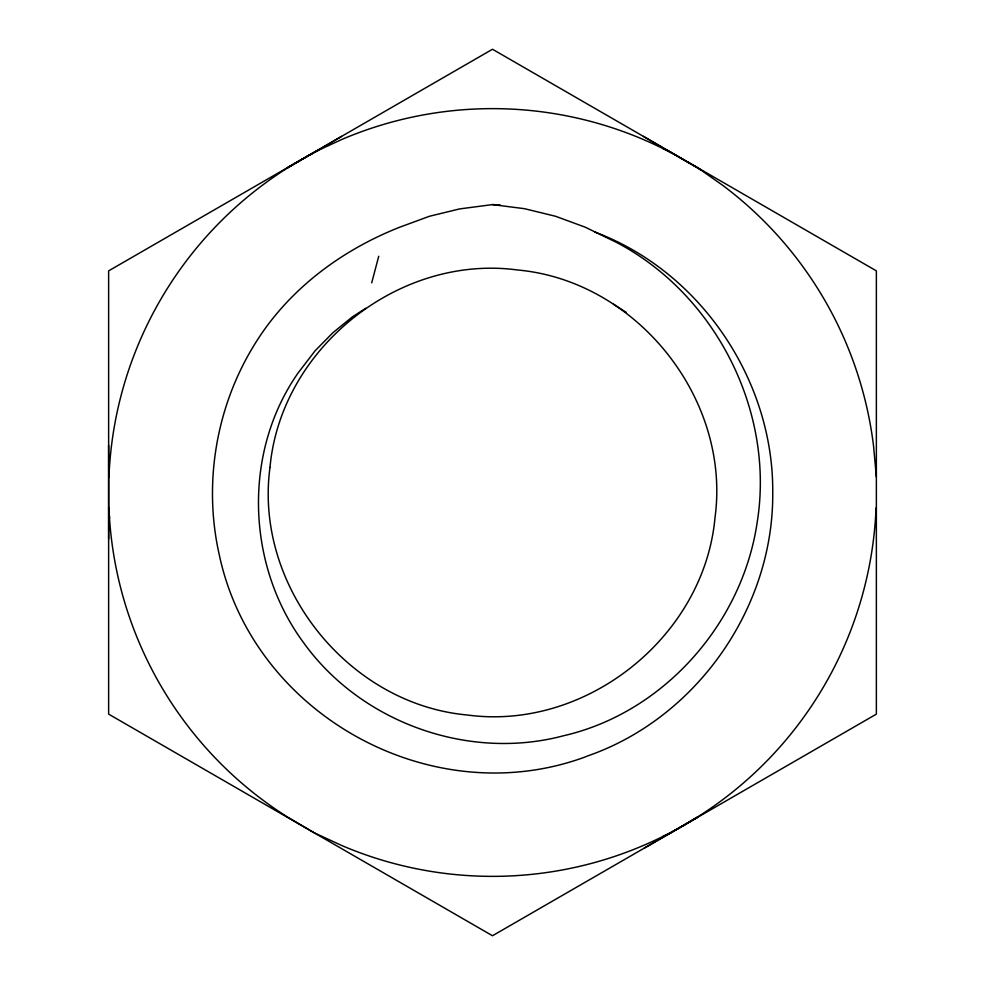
<?xml version="1.0" encoding="UTF-8"?>
<svg xmlns="http://www.w3.org/2000/svg" width="985" height="985" viewBox="0 0 985 985"><rect width="100%" height="100%" fill="white"/><g stroke="black" fill="none" stroke-linecap="round" stroke-linejoin="round"><path stroke-width="1.48" d="M108.633 539.115L108.633 270.875L492.5 49.25L876.367 270.875L876.367 714.125L492.5 935.75L108.633 714.125L108.633 445.171M371.702 282.843L378.733 256.26M365.767 308.293L352.421 316.85L332.795 332.795L314.978 350.931L298.098 372.97C242.495 452.472 246.349 565.525 303.811 642.983C361.212 722.682 468.614 761.06 563.482 735.77C663.73 712.783 742.358 623.505 757.182 522.321C775.01 411.558 715.812 294.613 616.635 242.482L585.324 227.227L555.552 216.269L524.476 208.685L492.5 204.597L459.613 208.918L429.448 216.269L399.676 227.227C341.216 250.288 288.617 289.467 255.213 343.408C216.207 405.721 203.045 483.155 219.286 554.863C253.219 714.839 431.553 813.401 585.053 757.009L587.516 755.987C696.53 718.213 773.828 607.782 772.732 492.5C773.631 380.124 700.36 271.441 594.829 232.041M287.337 168.066L313.895 152.367L342.041 139.353A383.867 383.867 0 0 1 670.896 152.601L697.762 167.758L723.101 185.623A383.867 383.867 0 0 1 873.572 446.23L876.367 476.949M341.549 136.398L315.409 151.838A383.867 383.867 0 0 1 318.032 150.57M644.067 848.245L697.897 817.168M697.663 816.934L670.97 832.707L662.967 836.413M287.164 167.795L314.104 152.601A383.867 383.867 0 0 0 108.941 477.048M492.5 204.597L500.171 205.028M663.016 148.624L671.031 152.33L697.663 168.066A383.867 383.867 0 0 1 700.15 169.642M643.451 136.398L670.896 152.601M613.495 304.217L626.152 312.331M108.633 507.964L109.569 518.233M876.059 507.952A383.867 383.867 0 0 1 342.041 845.647L314.03 832.707L287.337 816.934A383.867 383.867 0 0 1 108.941 507.952M269.988 467.432C253.933 586.05 348.21 704.263 467.432 715.011C586.05 731.067 704.263 636.79 715.011 517.568C731.067 398.95 636.79 280.737 517.568 269.988C398.95 253.933 280.737 348.21 269.988 467.432"/></g></svg>
